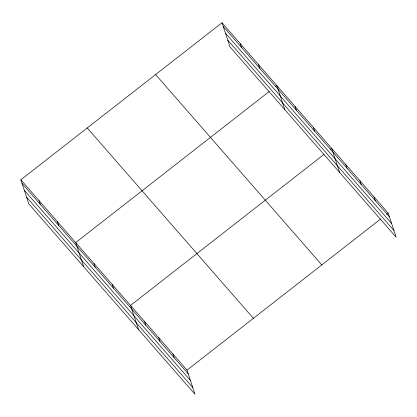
<?xml version="1.0" encoding="UTF-8"?>
<svg xmlns="http://www.w3.org/2000/svg" width="417" height="417" viewBox="0 0 417 417"><rect width="100%" height="100%" fill="white"/><g stroke="black" fill="none" stroke-linecap="round" stroke-linejoin="round"><path stroke-width="0.63" d="M20.85 179.774L187.014 370.129L194.994 394.247L28.825 203.897L20.85 179.774L222.006 22.753L388.175 213.103L396.15 237.226L229.986 46.871L222.006 22.753M269.299 91.459L75.685 242.59L83.661 266.713M275.335 86.746L276.841 85.568L284.821 109.687M324.134 154.274L130.521 305.411L138.496 329.529M330.17 149.562L331.677 148.384L339.652 172.502M187.014 370.129L380.632 218.993M386.663 214.281L388.175 213.103M223.231 26.453L389.4 216.804M225.461 33.193L391.626 223.543M227.755 40.136L393.919 230.486M155.624 74.57L321.794 264.92M87.231 127.956L253.395 318.312M22.075 183.475L188.239 373.83M24.301 190.215L190.47 380.565M26.599 197.158L192.763 387.508M374.049 196.923L375.274 200.624M359.923 180.743L361.148 184.444M345.802 164.564L347.027 168.265M313.402 127.446L314.621 131.147M295.121 106.507L296.346 110.208M258.566 64.63L259.791 68.331M240.286 43.691L241.511 47.392M172.893 353.95L174.113 357.65M158.768 337.77L159.992 341.471M144.642 321.59L145.867 325.291M112.241 284.472L113.466 288.168M93.961 263.528L95.185 267.229M57.405 221.651L58.63 225.352M39.13 200.713L40.35 204.413"/></g></svg>
